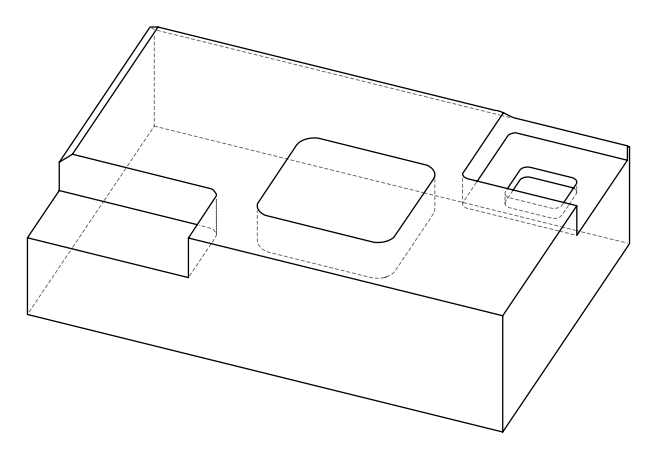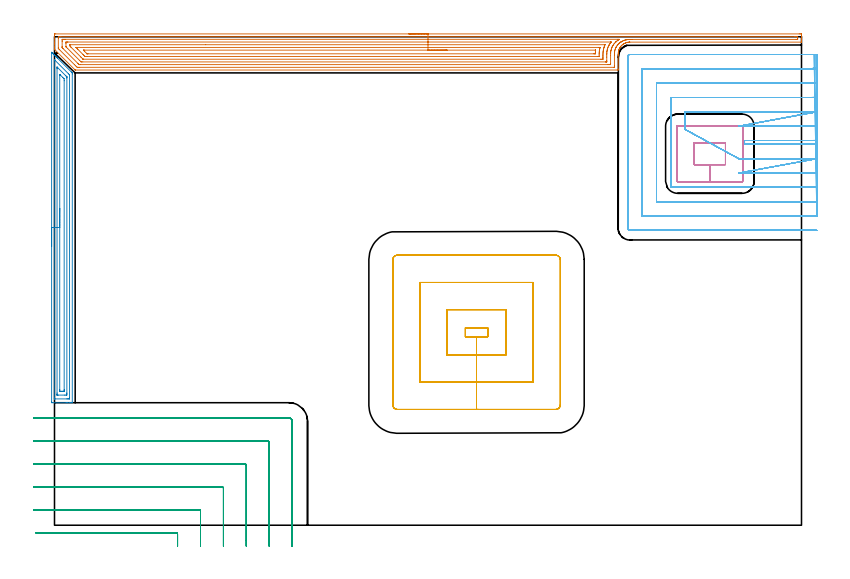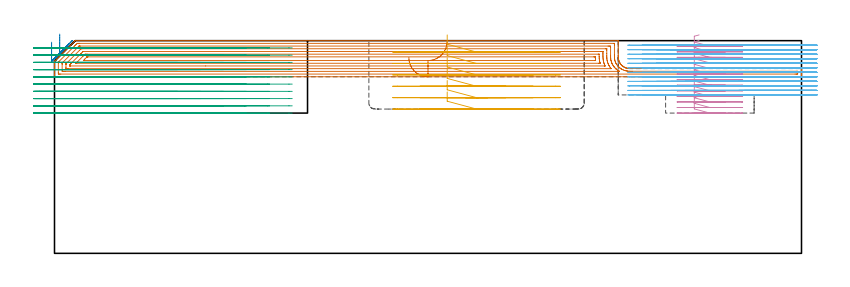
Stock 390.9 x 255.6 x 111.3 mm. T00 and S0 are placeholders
(PLAN: 6 operations, 4 tool changes, 105.8 min)
(1 AREA_MILL | FG_CHAMFER_SURFACE | UGT0205_001 | 18.22 min | 68146 mm3)
(2 AREA_MILL_1 | FG_CHAMFER_SURFACE_1 | UGT0205_001 | 5.96 min | 10632 mm3)
(3 MILL_CORNER_NOTCH_RECTANGULAR | CORNER_NOTCH_RECTANGULAR | NXT0201_012 | Follow Part, ap 4, ae 75% | 18.79 min | 320553 mm3)
(4 MILL_RECTANGULAR_POCKET | POCKET_RECTANGULAR_STRAIGHT | NXT0201_011 | Follow Part, ap 3, ae 75% | 6.22 min | 71398 mm3)
(5 MILL_RECTANGULAR_POCKET_1 | POCKET_RECTANGULAR_STRAIGHT_1 | NXT0201_007 | Follow Part, ap 6.25, ae 75% | 9.92 min | 418654 mm3)
(6 MILL_SLOT | SLOT_PARTIAL_RECTANGULAR | NXT0201_013 | Follow Part, ap 2.5, ae 75% | 46.63 min | 215460 mm3)
(TOOL UGT0205_001 | Chamfer Mill 20 x 3 x 45 deg. | D20 FL50 Z2)
(TOOL NXT0201_012 | ENDMILL 16mm [2P460-1600-NA 1630] | D16 FL38 Z6)
(TOOL NXT0201_011 | ENDMILL 12mm [2P460-1200-NA 1630] | D12 FL38 Z6)
(TOOL NXT0201_007 | ENDMILL 25mm [R216.25-25050GCK54P 1620] | D25 R3 FL54 Z5)
(TOOL NXT0201_013 | ENDMILL 10mm | D10 FL30 Z4)
(OP 1 AREA_MILL)
G17 G21 G94 G90
T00 M6
G54
G17 G0 G90 X185.45 Y257.1 S1061 M3
G43 Z121.3 H0
Z102.4
G94 G1 X185.488 Z101.528 F250.
X185.602 Z100.663
X185.791 Z99.812
X186.053 Z98.98
X186.387 Z98.174
X186.79 Z97.4
X187.258 Z96.664
X187.79 Z95.972
X188.379 Z95.329
X189.022 Z94.739
X189.714 Z94.208
X190.45 Z93.74
X191.224 Z93.337
X192.03 Z93.003
X192.862 Z92.741
X193.714 Z92.552
X194.578 Z92.438
X195.45 Z92.4
X389.716
X390.277 Y257.098 Z92.402
X390.832 Y257.093 Z92.403
X390.892 Y257.091 Z92.405
X390.9 Y256.541 Z92.954
Y256.272 Z93.223
Y255.652 Z93.842
Y255.113 Z94.383
Y254.763 Z94.733
Y254.224 Z95.272
Y253.874 Z95.621
X390.899 Y252.945 Z96.554
X390.896 Y252.871 Z96.621
X390.89 Y252.803 Z96.688
X390.724 Y252.8 Z96.7
X301.079 Y252.798
X300.94 Y252.794 Z96.701
X300.907 Y252.793 Z96.702
X300.887 Z96.704
X300.856 Y252.792
X300.795 Y252.787 Z96.707
X300.746 Y252.783 Z96.711
X300.7 Y252.781 Z96.716
X300.639 Y252.777 Z96.722
X300.409 Y252.761 Z96.737
X300.013 Y252.705 Z96.79
X299.963 Y252.7 Z96.798
X299.514 Y252.602 Z96.897
X299.119 Y252.484 Z97.008
X299.069 Y252.471 Z97.024
X298.761 Y252.362 Z97.138
X298.714 Y252.345 Z97.155
X298.176 Y252.082 Z97.417
X297.779 Y251.845 Z97.653
X297.722 Y251.811 Z97.687
X297.638 Y251.752 Z97.746
X297.283 Y251.507 Z97.992
X297.224 Y251.459 Z98.04
X296.885 Y251.147 Z98.351
X296.792 Y251.062 Z98.437
X296.39 Y250.635 Z98.864
X296.34 Y250.574 Z98.925
X296.157 Y250.317 Z99.181
X296.03 Y250.139 Z99.36
X295.991 Y250.077 Z99.422
X295.866 Y249.873 Z99.623
X295.752 Y249.689 Z99.808
X295.496 Y249.181 Z100.316
X295.35 Y248.79 Z100.707
X295.304 Y248.641 Z100.853
X295.218 Y248.363 Z101.133
X295.116 Y247.92 Z101.58
X295.048 Y247.478 Z102.021
X295.016 Y247.033 Z102.463
X295.012 Y246.761 Z102.733
X295.002 Y246.149 Z103.349
Y246.063 Z103.437
X294.999 Y238.636 Z110.863
X294.99 Y238.206 Z111.292
X294.651 Y238.2 Z111.3
X10.9
X10.805 Y238.204 Z111.289
X10.769 Y238.234 Z111.262
X10.454 Y238.546 Z110.954
X0.176 Y248.824 Z100.675
X0.022 Y248.984 Z100.515
X0.01 Y248.999 Z100.5
X0. Y249.334 Z100.165
Y249.617 Z99.883
Y250.317 Z99.177
Y251.557 Z97.94
Y252.096 Z97.399
Y252.715 Z96.78
Y256.272 Z93.225
X0.002 Y256.541 Z92.956
X0.008 Y257.092 Z92.406
X0.068 Y257.094 Z92.404
X0.623 Y257.1 Z92.4
X195.45
Y255.686 Z93.814
X387.562
X388.457 Y255.684 Z93.816
X388.49 Y255.683 Z93.817
X388.89 Y255.652 Z93.848
X388.897 Y255.247 Z94.253
X388.898 Y254.763 Z94.737
X388.896 Y254.359 Z95.141
X388.89 Y254.225 Z95.275
X388.765 Y254.221 Z95.279
X388.49 Y254.217 Z95.283
X388.147 Y254.215 Z95.285
X302.353 Y254.213 Z95.287
X301.801 Y254.212 Z95.288
X301.462 Y254.21 Z95.29
X300.907 Y254.203 Z95.297
X300.59 Y254.19 Z95.31
X300.013 Y254.141 Z95.359
X299.777 Y254.109 Z95.391
X299.47 Y254.064 Z95.436
X299.119 Y253.993 Z95.507
X299.022 Y253.971 Z95.529
X298.634 Y253.874 Z95.626
X298.317 Y253.783 Z95.717
X298.278 Y253.77 Z95.73
X298.226 Y253.752 Z95.748
X297.666 Y253.541 Z95.959
X297.332 Y253.381 Z96.119
X297.065 Y253.25 Z96.25
X296.59 Y252.985 Z96.515
X296.494 Y252.929 Z96.571
X296.473 Y252.916 Z96.584
X296.438 Y252.894 Z96.606
X295.966 Y252.565 Z96.935
X295.815 Y252.457 Z97.043
X295.545 Y252.232 Z97.268
X295.473 Y252.167 Z97.333
X295.398 Y252.096 Z97.404
X295.024 Y251.724 Z97.776
X294.651 Y251.329 Z98.171
X294.596 Y251.261 Z98.239
X294.555 Y251.207 Z98.293
X294.228 Y250.738 Z98.762
X293.966 Y250.317 Z99.183
X293.889 Y250.187 Z99.313
X293.757 Y249.942 Z99.558
X293.592 Y249.592 Z99.908
X293.529 Y249.428 Z100.072
X293.357 Y248.937 Z100.563
X293.242 Y248.539 Z100.961
X293.171 Y248.233 Z101.267
X293.073 Y247.65 Z101.85
X293.053 Y247.461 Z102.039
X293.017 Y246.761 Z102.739
X293.011 Y246.614 Z102.886
X293.003 Y245.872 Z103.628
X293.002 Y245.734 Z103.766
X293. Y240.401 Z109.099
X292.991 Y239.648 Z109.852
X292.989 Y239.621 Z109.879
X292.931 Y239.617 Z109.883
X292.897 Y239.615 Z109.885
X13.169 Y239.614 Z109.886
X12.273 Y239.616 Z109.884
X12.241 Y239.617 Z109.883
X11.814 Y239.648 Z109.852
X11.347 Y240.105 Z109.395
X10.913 Y240.537 Z108.963
X10.454 Y240.996 Z108.504
X2.41 Y249.041 Z100.459
X2.033 Y249.428 Z100.072
X2.01 Y249.456 Z100.044
X2.006 Y249.48 Z100.02
X2.002 Y249.53 Z99.97
X2.001 Y249.632 Z99.868
X2. Y249.837 Z99.663
X2.001 Y254.763 Z94.737
X2.002 Y255.169 Z94.331
X2.01 Y255.652 Z93.848
X2.38 Y255.683 Z93.817
X2.41 Y255.684 Z93.816
X3.27 Y255.686 Z93.814
X195.45
Y254.272 Z95.228
X294.651 Y254.271 Z95.229
X295.146
X295.287 Y254.269 Z95.231
X295.545 Y254.265 Z95.235
X295.606 Y254.251 Z95.249
X295.574 Y254.229 Z95.271
X295.545 Y254.209 Z95.291
X295.336 Y254.081 Z95.419
X295.002 Y253.874 Z95.626
X294.791 Y253.734 Z95.766
X294.651 Y253.637 Z95.863
X294.274 Y253.36 Z96.14
X293.84 Y252.985 Z96.515
X293.796 Y252.946 Z96.554
X293.757 Y252.909 Z96.591
X293.351 Y252.499 Z97.001
X292.971 Y252.096 Z97.404
X292.92 Y252.039 Z97.461
X292.864 Y251.969 Z97.531
X292.547 Y251.521 Z97.979
X292.336 Y251.207 Z98.293
X292.195 Y250.982 Z98.518
X291.97 Y250.604 Z98.896
X291.872 Y250.414 Z99.086
X291.826 Y250.317 Z99.183
X291.685 Y250.017 Z99.483
X291.599 Y249.797 Z99.703
X291.469 Y249.428 Z100.072
X291.373 Y249.133 Z100.367
X291.213 Y248.539 Z100.961
X291.187 Y248.429 Z101.071
X291.076 Y247.814 Z101.686
X291.06 Y247.666 Z101.834
X291.059 Y247.65 Z101.85
X291.015 Y246.822 Z102.678
X291.002 Y245.872 Z103.628
X290.999 Y241.503 Z107.997
X290.996 Y241.426 Z108.074
X290.972 Y241.035 Z108.465
X290.579 Y241.031 Z108.469
X290.182 Y241.029 Z108.471
X289.688
X13.534
X13.135 Y241.03 Z108.47
X13.002 Y241.032 Z108.468
X12.897 Y241.035 Z108.465
X12.871 Y241.04 Z108.46
X12.849 Y241.058 Z108.442
X12.806 Y241.097 Z108.403
X12.473 Y241.426 Z108.074
X12.241 Y241.658 Z107.842
X4.471 Y249.428 Z100.072
X4.198 Y249.703 Z99.797
X4.049 Y249.859 Z99.641
X4.014 Y249.897 Z99.603
X4.009 Y249.99 Z99.51
X4.004 Y250.121 Z99.379
X4.001 Y250.317 Z99.183
X4. Y250.514 Z98.986
Y253.181 Z96.319
X4.001 Y253.874 Z95.626
X4.003 Y254.068 Z95.432
X4.01 Y254.261 Z95.239
X4.198 Y254.265 Z95.235
X4.694 Y254.27 Z95.23
X5.091 Y254.271 Z95.229
X5.585 Y254.272 Z95.228
X195.45
Y252.857 Z96.643
X290.92
X291.076 Y252.856 Z96.644
X291.208 Y252.854 Z96.646
X291.258 Y252.85 Z96.65
X291.259 Y252.847 Z96.653
X291.242 Y252.82 Z96.68
X291.14 Y252.688 Z96.812
X291.076 Y252.606 Z96.894
X290.863 Y252.307 Z97.193
X290.717 Y252.096 Z97.404
X290.504 Y251.775 Z97.725
X290.182 Y251.255 Z98.245
X290.165 Y251.224 Z98.276
X290.156 Y251.207 Z98.293
X289.869 Y250.63 Z98.87
X289.727 Y250.317 Z99.183
X289.609 Y249.999 Z99.501
X289.414 Y249.428 Z100.072
X289.384 Y249.333 Z100.167
X289.289 Y248.983 Z100.517
X289.205 Y248.623 Z100.877
X289.189 Y248.539 Z100.961
X289.084 Y247.854 Z101.646
X289.066 Y247.65 Z101.85
X289.027 Y247.022 Z102.478
X289.019 Y246.761 Z102.739
X289.006 Y246.153 Z103.347
X289.002 Y244.983 Z104.517
X289.001 Y243.204 Z106.296
X289. Y242.603 Z106.897
X288.996 Y242.516 Z106.984
X288.991 Y242.464 Z107.036
X288.985 Y242.449 Z107.051
X288.968 Y242.448 Z107.052
X288.778 Y242.445 Z107.055
X288.395 Y242.443 Z107.057
X288.267
X14.794
X14.028 Y242.448 Z107.052
X13.924 Y242.45 Z107.05
X13.814 Y242.546 Z106.954
X13.59 Y242.766 Z106.734
X13.144 Y243.204 Z106.296
X6.879 Y249.47 Z100.03
X6.04 Y250.317 Z99.183
X6.014 Y250.347 Z99.153
X6.009 Y250.373 Z99.127
X6.004 Y250.427 Z99.073
X6.001 Y250.536 Z98.964
X6. Y252.081 Z97.419
X6.004 Y252.533 Z96.967
X6.009 Y252.751 Z96.749
X6.014 Y252.85 Z96.65
X6.118 Y252.853 Z96.647
X6.879 Y252.857 Z96.643
X7.007
X195.45
Y251.443 Z98.057
X287.739
X287.898 Y251.442 Z98.058
X288.025 Y251.44 Z98.06
X288.108 Y251.436 Z98.064
X288.133 Y251.433 Z98.067
X287.866 Y250.844 Z98.656
X287.657 Y250.317 Z99.183
X287.615 Y250.204 Z99.296
X287.501 Y249.873 Z99.627
X287.401 Y249.528 Z99.972
X287.376 Y249.428 Z100.072
X287.227 Y248.812 Z100.688
X287.181 Y248.539 Z100.961
X287.102 Y248.047 Z101.453
X287.065 Y247.65 Z101.85
X287.037 Y247.223 Z102.277
X287.02 Y246.761 Z102.739
X287.009 Y246.361 Z103.139
X287.004 Y245.872 Z103.628
X287.002 Y245.479 Z104.021
X287.001 Y244.983 Z104.517
Y244.592 Z104.908
X286.995 Y244.094 Z105.406
X286.991 Y243.899 Z105.601
X286.98 Y243.863 Z105.637
X286.924 Y243.861 Z105.639
X286.844 Y243.858 Z105.642
X286.608 Y243.857 Z105.643
X285.952
X15.16
X15.041 Y243.859 Z105.641
X14.982 Y243.861 Z105.639
X14.956 Y243.864 Z105.636
X14.922 Y243.885 Z105.615
X14.709 Y244.094 Z105.406
X14.028 Y244.77 Z104.73
X13.815 Y244.983 Z104.517
X8.666 Y250.132 Z99.368
X8.484 Y250.317 Z99.183
X8.304 Y250.505 Z98.995
X8.01 Y250.817 Z98.683
X8.003 Y250.977 Z98.523
X8.002 Y251.207 Z98.293
X8.003 Y251.372 Z98.128
X8.006 Y251.413 Z98.087
X8.009 Y251.429 Z98.071
X8.034 Y251.436 Z98.064
X8.191 Y251.439 Z98.061
X8.429 Y251.442 Z98.058
X79.12 Y251.443 Z98.057
X195.45
Y250.029 Z99.471
X284.82
X285.111 Y250.028 Z99.472
X285.418 Y250.024 Z99.476
X285.469 Y250.022 Z99.478
X285.49 Y250.017 Z99.483
X285.484 Y249.988 Z99.512
X285.457 Y249.875 Z99.625
X285.418 Y249.723 Z99.777
X285.346 Y249.428 Z100.072
X285.246 Y249.005 Z100.495
X285.167 Y248.539 Z100.961
X285.12 Y248.241 Z101.259
X285.063 Y247.65 Z101.85
X285.046 Y247.426 Z102.074
X285.017 Y246.761 Z102.739
X285.011 Y246.571 Z102.929
X285. Y245.511 Z103.989
X284.996 Y245.391 Z104.109
X284.992 Y245.296 Z104.204
X284.982 Y245.277 Z104.223
X284.97 Y245.276 Z104.224
X284.82 Y245.273 Z104.227
X284.53 Y245.271 Z104.229
X17.313
X16.71 Y245.272 Z104.228
X16.417 Y245.274 Z104.226
X16.119 Y245.278 Z104.222
X15.969 Y245.291 Z104.209
X15.816 Y245.436 Z104.064
X15.377 Y245.872 Z103.628
X14.922 Y246.325 Z103.175
X12.241 Y249.006 Z100.494
X11.82 Y249.428 Z100.072
X11.347 Y249.904 Z99.596
X11.25 Y250.01 Z99.49
X11.241 Y250.023 Z99.477
X11.267 Y250.024 Z99.476
X11.347 Y250.026 Z99.474
X11.638 Y250.028 Z99.472
X195.45 Y250.029 Z99.471
Y248.615 Z100.885
X282.957 Y248.614 Z100.886
X283.033 Y248.613 Z100.887
X283.108 Y248.61 Z100.89
X283.147 Y248.607 Z100.893
Y248.579 Z100.921
X283.144 Y248.539 Z100.961
X283.051 Y247.632 Z101.868
X283.01 Y246.761 Z102.739
X283.005 Y246.708 Z102.792
X283.002 Y246.699 Z102.801
X282.949 Y246.692 Z102.808
X282.747 Y246.689 Z102.811
X282.443 Y246.686 Z102.814
X282.291 Y246.685 Z102.815
X17.527
X17.375 Y246.687 Z102.813
X17.072 Y246.692 Z102.808
X17.013 Y246.695 Z102.805
X17.002 Y246.701 Z102.799
X16.979 Y246.72 Z102.78
X16.936 Y246.761 Z102.739
X16.71 Y246.987 Z102.513
X15.816 Y247.881 Z101.619
X15.161 Y248.539 Z100.961
X15.119 Y248.585 Z100.915
X15.106 Y248.601 Z100.899
X15.209 Y248.608 Z100.892
X15.512 Y248.613 Z100.887
X15.664 Y248.614 Z100.886
X195.45 Y248.615 Z100.885
X196.322 Z100.923
X197.186 Z101.037
X198.038 Z101.226
X198.87 Z101.488
X199.676 Z101.822
X200.45 Z102.225
X201.186 Z102.694
X201.878 Z103.225
X202.521 Z103.814
X203.11 Z104.457
X203.642 Z105.149
X204.11 Z105.885
X204.513 Z106.659
X204.847 Z107.465
X205.109 Z108.297
X205.298 Z109.149
X205.412 Z110.014
X205.45 Z110.885
G0 Z121.3
M5
M2
(OP 2 AREA_MILL_1)
G17 G21 G94 G90
T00 M6
G54
G17 G0 G90 X-1.5 Y145.8 S1061 M3
G43 Z121.3 H0
Z110.5
G94 G1 Y145.838 Z109.628 F250.
Y145.952 Z108.764
Y146.141 Z107.912
Y146.403 Z107.08
Y146.737 Z106.274
Y147.14 Z105.5
Y147.608 Z104.764
Y148.14 Z104.072
Y148.729 Z103.429
Y149.372 Z102.84
Y150.064 Z102.308
Y150.8 Z101.84
Y151.574 Z101.437
Y152.38 Z101.103
Y153.212 Z100.841
Y154.063 Z100.652
Y154.928 Z100.538
Y155.8 Z100.5
Y247.238
X-1.496 Y247.482 Z100.503
X-1.494 Y247.483 Z100.505
X-1.482 Y247.482 Z100.517
X-1.238 Y247.238 Z100.762
X-1.184 Y247.184 Z100.815
X-0.976 Y246.978 Z101.02
X-0.886 Y246.887 Z101.113
X-0.772 Y246.772 Z101.228
X-0.681 Y246.683 Z101.315
X-0.589 Y246.589 Z101.411
X-0.478 Y246.478 Z101.521
X-0.385 Y246.387 Z101.611
X-0.291 Y246.291 Z101.708
X-0.185 Y246.185 Z101.815
X-0.09 Y246.092 Z101.906
X0.007 Y245.994 Z102.006
X0.109 Y245.891 Z102.108
X0.206 Y245.796 Z102.202
X0.304 Y245.696 Z102.304
X0.402 Y245.598 Z102.402
X0.501 Y245.501 Z102.497
X0.602 Y245.398 Z102.601
X0.696 Y245.305 Z102.695
X0.797 Y245.205 Z102.793
X0.9 Y245.101 Z102.899
X0.989 Y245.011 Z102.989
X1.092 Y244.909 Z103.088
X1.197 Y244.803 Z103.197
X1.283 Y244.718 Z103.282
X1.388 Y244.614 Z103.384
X1.495 Y244.505 Z103.494
X1.576 Y244.424 Z103.576
X1.683 Y244.318 Z103.68
X8.776 Y237.225 Z110.773
X9.228 Y236.772 Z111.227
X9.301 Y236.695 Z111.282
X9.3 Y236.17 Z111.3
Y64.267
X9.297 Y64.11 Z111.288
X9.271 Y64.108 Z111.263
X8.909 Y64.1 Z110.908
X8.552 Z110.551
X7.89 Z109.885
X6.672 Z108.669
X6.117 Z108.111
X-1.255 Y64.101 Z100.742
X-1.492 Y64.11 Z100.506
X-1.499 Y64.347 Z100.499
Y64.372
X-1.5 Y155.8 Z100.5
X-0.086 Z101.914
Y243.311
X-0.079 Y243.532 Z101.921
X-0.074 Y243.614 Z101.926
X-0.021 Y243.565 Z101.979
X0.038 Y243.51 Z102.038
X0.235 Y243.315 Z102.235
X7.379 Y236.171 Z109.379
X7.759 Y235.783 Z109.759
X7.866 Y235.672 Z109.866
X7.879 Y235.613 Z109.879
X7.882 Y235.504 Z109.882
X7.886 Y235.282 Z109.886
Y66.503
X7.884 Y66.277 Z109.884
X7.882 Y66.166 Z109.882
X7.879 Y66.12 Z109.879
X7.795 Y66.11 Z109.795
X7.398 Y66.102 Z109.398
X7.003 Y66.1 Z109.003
X6.513 Z108.513
X0.306 Y66.101 Z102.306
X0.053 Y66.106 Z102.053
X-0.05 Y66.11 Z101.95
X-0.079 Y66.12 Z101.921
X-0.082 Y66.168 Z101.918
X-0.084 Y66.276 Z101.916
X-0.086 Y66.495 Z101.914
Y155.8
X1.328 Z103.328
X1.329 Y238.85 Z103.329
X1.33 Y239.206 Z103.33
X1.334 Y239.743 Z103.334
X1.335 Y239.751 Z103.335
X1.352 Y239.743 Z103.352
X1.683 Y239.416 Z103.683
X5.823 Y235.278 Z107.823
X6.117 Y234.984 Z108.117
X6.414 Y234.683 Z108.414
X6.45 Y234.643 Z108.45
X6.465 Y234.624 Z108.465
X6.467 Y234.598 Z108.467
X6.47 Y234.504 Z108.47
X6.471 Y234.385 Z108.471
X6.472 Y234.027 Z108.472
X6.471 Y69.178 Z108.471
X6.47 Y68.822 Z108.47
X6.466 Y68.285 Z108.466
X6.464 Y68.116 Z108.464
X6.296 Y68.105 Z108.296
X6.117 Y68.102 Z108.117
X5.414 Y68.1 Z107.414
X1.867 Z103.867
X1.683 Y68.101 Z103.683
X1.5 Y68.103 Z103.5
X1.377 Y68.107 Z103.377
X1.338 Y68.11 Z103.338
X1.335 Y68.125 Z103.335
X1.332 Y68.166 Z103.332
X1.33 Y68.285 Z103.33
X1.329 Y68.643 Z103.329
X1.328 Y69.178 Z103.328
Y155.8
X2.743 Z104.743
Y235.278
X2.745 Y235.855 Z104.745
X2.747 Y235.886 Z104.747
Y235.891
X2.761 Y235.881 Z104.761
X2.848 Y235.799 Z104.848
X3.023 Y235.628 Z105.023
X4.343 Y234.308 Z106.343
X4.749 Y233.899 Z106.749
X4.952 Y233.691 Z106.952
X5.05 Y233.589 Z107.05
X5.057 Y232.599 Z107.057
Y70.964
X5.055 Y70.247 Z107.055
X5.052 Y70.143 Z107.052
X5.051 Y70.118 Z107.051
X5.039 Y70.11 Z107.039
X4.987 Y70.107 Z106.987
X4.772 Y70.103 Z106.772
X4.343 Y70.1 Z106.343
X3.428 Z105.428
X3.019 Y70.102 Z105.019
X2.814 Y70.106 Z104.814
X2.764 Y70.11 Z104.764
X2.749 Y70.114 Z104.749
X2.747 Y70.13 Z104.747
X2.745 Y70.197 Z104.745
X2.743 Y70.79 Z104.743
Y70.964
Y155.8
Y156.672 Z104.781
Y157.536 Z104.895
Y158.388 Z105.083
Y159.22 Z105.346
Y160.026 Z105.68
Y160.8 Z106.082
Y161.536 Z106.551
Y162.228 Z107.082
Y162.871 Z107.672
Y163.46 Z108.315
Y163.991 Z109.007
Y164.46 Z109.743
Y164.863 Z110.516
Y165.197 Z111.322
Y165.459 Z112.154
Y165.648 Z113.006
Y165.762 Z113.871
Y165.8 Z114.743
G0 Z121.3
M5
M2
(OP 3 MILL_CORNER_NOTCH_RECTANGULAR)
G17 G21 G94 G90
T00 M6
G54
G17 G0 G90 X64.4 Y-11. S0 M3
G43 Z121.3 H1
Z107.51
G94 G1 Y-8. F250.
Y-4.694 F500.
G3 X63.606 Y-3.9 R0.8
G1 X-6.985
X-9.985 F250.
G0 Z121.3
X76.4 Y-11.
Z107.51
G1 Y-8.
Y7.305 F500.
G3 X75.605 Y8.1 R0.8
G1 X63.606
X-8.
X-11. Y8.101 F250.
G0 Z121.3
X88.4 Y-11.
Z107.51
G1 Y-8.
Y19.305 F500.
G3 X87.605 Y20.1 R0.8
G1 X75.605
X-8.
X-11. Y20.101 F250.
G0 Z121.3
X100.4 Y-11.
Z107.51
G1 Y-8.
Y31.305 F500.
G3 X99.605 Y32.1 R0.8
G1 X87.605
X-8.
X-11. Y32.101 F250.
G0 Z121.3
X112.4 Y-11.
Z107.51
G1 Y-8.
Y43.304 F500.
G3 X111.604 Y44.1 R0.8
G1 X99.605
X-8.
X-11. Y44.102 F250.
G0 Z121.3
X124.4 Y-11.
Z107.51
G1 Y-8.
Y54.4 F500.
G3 X122.7 Y56.1 R1.7
G1 X-7.99
X-10.99 F250.
G0 Z121.3
X64.4 Y-11.
Z103.72
G1 Y-8.
Y-4.694 F500.
G3 X63.606 Y-3.9 R0.8
G1 X-6.985
X-9.985 F250.
G0 Z121.3
X76.4 Y-11.
Z103.72
G1 Y-8.
Y7.305 F500.
G3 X75.605 Y8.1 R0.8
G1 X-8.
X-11. F250.
G0 Z121.3
X88.4 Y-11.
Z103.72
G1 Y-8.
Y19.305 F500.
G3 X87.605 Y20.1 R0.8
G1 X-8.
X-11. F250.
G0 Z121.3
X100.4 Y-11.
Z103.72
G1 Y-8.
Y31.305 F500.
G3 X99.605 Y32.1 R0.8
G1 X-8.
X-11. F250.
G0 Z121.3
X112.4 Y-11.
Z103.72
G1 Y-8.
Y43.304 F500.
G3 X111.604 Y44.1 R0.8
G1 X-8.
X-11. F250.
G0 Z121.3
X124.4 Y-11.
Z103.72
G1 Y-8.
Y54.4 F500.
G3 X122.7 Y56.1 R1.7
G1 X-8.
X-11. F250.
G0 Z121.3
X64.4 Y-11.
Z99.93
G1 Y-8.
Y-4.694 F500.
G3 X63.606 Y-3.9 R0.8
G1 X-6.985
X-9.985 F250.
G0 Z121.3
X76.4 Y-11.
Z99.93
G1 Y-8.
Y7.305 F500.
G3 X75.605 Y8.1 R0.8
G1 X-8.
X-11. F250.
G0 Z121.3
X88.4 Y-11.
Z99.93
G1 Y-8.
Y19.305 F500.
G3 X87.605 Y20.1 R0.8
G1 X-8.
X-11. F250.
G0 Z121.3
X100.4 Y-11.
Z99.93
G1 Y-8.
Y31.304 F500.
G3 X99.604 Y32.1 R0.8
G1 X-8.
X-11. F250.
G0 Z121.3
X112.4 Y-11.
Z99.93
G1 Y-8.
Y43.304 F500.
G3 X111.604 Y44.1 R0.8
G1 X-8.
X-11. F250.
G0 Z121.3
X124.4 Y-11.
Z99.93
G1 Y-8.
Y54.4 F500.
G3 X122.7 Y56.1 R1.7
G1 X-8.
X-11. F250.
G0 Z121.3
X64.4 Y-11.
Z96.14
G1 Y-8.
Y-4.694 F500.
G3 X63.606 Y-3.9 R0.8
G1 X-6.985
X-9.985 F250.
G0 Z121.3
X76.4 Y-11.
Z96.14
G1 Y-8.
Y7.305 F500.
G3 X75.605 Y8.1 R0.8
G1 X-8.
X-11. F250.
G0 Z121.3
X88.4 Y-11.
Z96.14
G1 Y-8.
Y19.305 F500.
G3 X87.605 Y20.1 R0.8
G1 X-8.
X-11. F250.
G0 Z121.3
X100.4 Y-11.
Z96.14
G1 Y-8.
Y31.304 F500.
G3 X99.604 Y32.1 R0.8
G1 X-8.
X-11. F250.
G0 Z121.3
X112.4 Y-11.
Z96.14
G1 Y-8.
Y43.304 F500.
G3 X111.604 Y44.1 R0.8
G1 X-8.
X-11. F250.
G0 Z121.3
X124.4 Y-11.
Z96.14
G1 Y-8.
Y54.4 F500.
G3 X122.7 Y56.1 R1.7
G1 X-8.
X-11. F250.
G0 Z121.3
X64.4 Y-11.
Z92.35
G1 Y-8.
Y-4.694 F500.
G3 X63.606 Y-3.9 R0.8
G1 X-6.985
X-9.985 F250.
G0 Z121.3
X76.4 Y-11.
Z92.35
G1 Y-8.
Y7.305 F500.
G3 X75.605 Y8.1 R0.8
G1 X-8.
X-11. F250.
G0 Z121.3
X88.4 Y-11.
Z92.35
G1 Y-8.
Y19.305 F500.
G3 X87.605 Y20.1 R0.8
G1 X-8.
X-11. F250.
G0 Z121.3
X100.4 Y-11.
Z92.35
G1 Y-8.
Y31.305 F500.
G3 X99.605 Y32.1 R0.8
G1 X-8.
X-11. F250.
G0 Z121.3
X112.4 Y-11.
Z92.35
G1 Y-8.
Y43.304 F500.
G3 X111.604 Y44.1 R0.8
G1 X-8.
X-11. F250.
G0 Z121.3
X124.4 Y-11.
Z92.35
G1 Y-8.
Y54.4 F500.
G3 X122.7 Y56.1 R1.7
G1 X-8.
X-11. F250.
G0 Z121.3
X64.4 Y-11.
Z88.56
G1 Y-8.
Y-4.694 F500.
G3 X63.606 Y-3.9 R0.8
G1 X-6.985
X-9.985 F250.
G0 Z121.3
X76.4 Y-11.
Z88.56
G1 Y-8.
Y7.305 F500.
G3 X75.605 Y8.1 R0.8
G1 X-8.
X-11. F250.
G0 Z121.3
X88.4 Y-11.
Z88.56
G1 Y-8.
Y19.305 F500.
G3 X87.605 Y20.1 R0.8
G1 X-8.
X-11. F250.
G0 Z121.3
X100.4 Y-11.
Z88.56
G1 Y-8.
Y31.305 F500.
G3 X99.605 Y32.1 R0.8
G1 X-8.
X-11. F250.
G0 Z121.3
X112.4 Y-11.
Z88.56
G1 Y-8.
Y43.304 F500.
G3 X111.604 Y44.1 R0.8
G1 X-8.
X-11. F250.
G0 Z121.3
X124.4 Y-11.
Z88.56
G1 Y-8.
Y54.4 F500.
G3 X122.7 Y56.1 R1.7
G1 X-8.
X-11. F250.
G0 Z121.3
X64.4 Y-11.
Z84.77
G1 Y-8.
Y-4.694 F500.
G3 X63.606 Y-3.9 R0.8
G1 X-6.985
X-9.985 F250.
G0 Z121.3
X76.4 Y-11.
Z84.77
G1 Y-8.
Y7.305 F500.
G3 X75.605 Y8.1 R0.8
G1 X-8.
X-11. F250.
G0 Z121.3
X88.4 Y-11.
Z84.77
G1 Y-8.
Y19.305 F500.
G3 X87.605 Y20.1 R0.8
G1 X-8.
X-11. F250.
G0 Z121.3
X100.4 Y-11.
Z84.77
G1 Y-8.
Y31.305 F500.
G3 X99.605 Y32.1 R0.8
G1 X-8.
X-11. F250.
G0 Z121.3
X112.4 Y-11.
Z84.77
G1 Y-8.
Y43.304 F500.
G3 X111.604 Y44.1 R0.8
G1 X-8.
X-11. F250.
G0 Z121.3
X124.4 Y-11.
Z84.77
G1 Y-8.
Y54.4 F500.
G3 X122.7 Y56.1 R1.7
G1 X-8.
X-11. F250.
G0 Z121.3
X64.4 Y-11.
Z80.98
G1 Y-8.
Y-4.694 F500.
G3 X63.606 Y-3.9 R0.8
G1 X-6.985
X-9.985 F250.
G0 Z121.3
X76.4 Y-11.
Z80.98
G1 Y-8.
Y7.305 F500.
G3 X75.605 Y8.1 R0.8
G1 X-8.
X-11. F250.
G0 Z121.3
X88.4 Y-11.
Z80.98
G1 Y-8.
Y19.305 F500.
G3 X87.605 Y20.1 R0.8
G1 X-8.
X-11. F250.
G0 Z121.3
X100.4 Y-11.
Z80.98
G1 Y-8.
Y31.305 F500.
G3 X99.605 Y32.1 R0.8
G1 X-8.
X-11. F250.
G0 Z121.3
X112.4 Y-11.
Z80.98
G1 Y-8.
Y43.304 F500.
G3 X111.604 Y44.1 R0.8
G1 X-8.
X-11. F250.
G0 Z121.3
X124.4 Y-11.
Z80.98
G1 Y-8.
Y54.4 F500.
G3 X122.7 Y56.1 R1.7
G1 X-8.
X-11. F250.
G0 Z121.3
X64.4 Y-11.
Z77.19
G1 Y-8.
Y-4.694 F500.
G3 X63.606 Y-3.9 R0.8
G1 X-6.985
X-9.985 F250.
G0 Z121.3
X76.4 Y-11.
Z77.19
G1 Y-8.
Y7.305 F500.
G3 X75.605 Y8.1 R0.8
G1 X-8.
X-11. F250.
G0 Z121.3
X88.4 Y-11.
Z77.19
G1 Y-8.
Y19.305 F500.
G3 X87.605 Y20.1 R0.8
G1 X-8.
X-11. F250.
G0 Z121.3
X100.4 Y-11.
Z77.19
G1 Y-8.
Y31.305 F500.
G3 X99.605 Y32.1 R0.8
G1 X-8.
X-11. F250.
G0 Z121.3
X112.4 Y-11.
Z77.19
G1 Y-8.
Y43.304 F500.
G3 X111.604 Y44.1 R0.8
G1 X-8.
X-11. F250.
G0 Z121.3
X124.4 Y-11.
Z77.19
G1 Y-8.
Y54.4 F500.
G3 X122.7 Y56.1 R1.7
G1 X-8.
X-11. F250.
G0 Z121.3
X64.4 Y-11.
Z73.4
G1 Y-8.
Y-4.694 F500.
G3 X63.606 Y-3.9 R0.8
G1 X-6.985
X-9.985 F250.
G0 Z121.3
X76.4 Y-11.
Z73.4
G1 Y-8.
Y7.305 F500.
G3 X75.605 Y8.1 R0.8
G1 X-8.
X-11. F250.
G0 Z121.3
X88.4 Y-11.
Z73.4
G1 Y-8.
Y19.305 F500.
G3 X87.605 Y20.1 R0.8
G1 X-8.
X-11. F250.
G0 Z121.3
X100.4 Y-11.
Z73.4
G1 Y-8.
Y31.305 F500.
G3 X99.605 Y32.1 R0.8
G1 X-8.
X-11. F250.
G0 Z121.3
X112.4 Y-11.
Z73.4
G1 Y-8.
Y43.304 F500.
G3 X111.604 Y44.1 R0.8
G1 X-8.
X-11. F250.
G0 Z121.3
X124.4 Y-11.
Z73.4
G1 Y-8.
Y54.4 F500.
G3 X122.7 Y56.1 R1.7
G1 X-8.
X-11. F250.
G0 Z121.3
M5
M2
(OP 4 MILL_RECTANGULAR_POCKET)
G17 G21 G94 G90
T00 M6
G54
G17 G0 G90 X337.326 Y200.1 S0 M3
G43 Z121.3 H1
Z114.3
G94 G1 X334.8 Z113.623 F250.
Y188.7 Z110.568
X342.95 Z108.385
X351.1 F500.
Y200.1
X334.8
Y188.7
X342.95
Y179.7
X359.8
G3 X360.1 Y180. R0.3
G1 Y208.8
G3 X359.8 Y209.1 R0.3
G1 X326.1
G3 X325.8 Y208.8 R0.3
G1 Y180.
G3 X326.1 Y179.7 R0.3
G1 X342.95
X343.95
G0 X337.326 Y200.1 Z111.385
G1 X334.8 Z110.708 F250.
Y188.7 Z107.653
X342.95 Z105.469
X351.1 F500.
Y200.1
X334.8
Y188.7
X342.95
Y179.7
X359.8
G3 X360.1 Y180. R0.3
G1 Y208.8
G3 X359.8 Y209.1 R0.3
G1 X326.1
G3 X325.8 Y208.8 R0.3
G1 Y180.
G3 X326.1 Y179.7 R0.3
G1 X342.95
X343.95
G0 X337.326 Y200.1 Z108.469
G1 X334.8 Z107.792 F250.
Y188.7 Z104.738
X342.95 Z102.554
X351.1 F500.
Y200.1
X334.8
Y188.7
X342.95
Y179.7
X359.8
G3 X360.1 Y180. R0.3
G1 Y208.8
G3 X359.8 Y209.1 R0.3
G1 X326.1
G3 X325.8 Y208.8 R0.3
G1 Y180.
G3 X326.1 Y179.7 R0.3
G1 X342.95
X343.95
G0 X337.326 Y200.1 Z105.554
G1 X334.8 Z104.877 F250.
Y188.7 Z101.822
X342.95 Z99.638
X351.1 F500.
Y200.1
X334.8
Y188.7
X342.95
Y179.7
X359.8
G3 X360.1 Y180. R0.3
G1 Y208.8
G3 X359.8 Y209.1 R0.3
G1 X326.1
G3 X325.8 Y208.8 R0.3
G1 Y180.
G3 X326.1 Y179.7 R0.3
G1 X342.95
X343.95
G0 X337.326 Y200.1 Z102.638
G1 X334.8 Z101.961 F250.
Y188.7 Z98.907
X342.95 Z96.723
X351.1 F500.
Y200.1
X334.8
Y188.7
X342.95
Y179.7
X359.8
G3 X360.1 Y180. R0.3
G1 Y208.8
G3 X359.8 Y209.1 R0.3
G1 X326.1
G3 X325.8 Y208.8 R0.3
G1 Y180.
G3 X326.1 Y179.7 R0.3
G1 X342.95
X343.95
G0 X337.326 Y200.1 Z99.723
G1 X334.8 Z99.046 F250.
Y188.7 Z95.991
X342.95 Z93.808
X351.1 F500.
Y200.1
X334.8
Y188.7
X342.95
Y179.7
X359.8
G3 X360.1 Y180. R0.3
G1 Y208.8
G3 X359.8 Y209.1 R0.3
G1 X326.1
G3 X325.8 Y208.8 R0.3
G1 Y180.
G3 X326.1 Y179.7 R0.3
G1 X342.95
X343.95
G0 X337.326 Y200.1 Z96.808
G1 X334.8 Z96.131 F250.
Y188.7 Z93.076
X342.95 Z90.892
X351.1 F500.
Y200.1
X334.8
Y188.7
X342.95
Y179.7
X359.8
G3 X360.1 Y180. R0.3
G1 Y208.8
G3 X359.8 Y209.1 R0.3
G1 X326.1
G3 X325.8 Y208.8 R0.3
G1 Y180.
G3 X326.1 Y179.7 R0.3
G1 X342.95
X343.95
G0 X337.326 Y200.1 Z93.892
G1 X334.8 Z93.215 F250.
Y188.7 Z90.161
X342.95 Z87.977
X351.1 F500.
Y200.1
X334.8
Y188.7
X342.95
Y179.7
X359.8
G3 X360.1 Y180. R0.3
G1 Y208.8
G3 X359.8 Y209.1 R0.3
G1 X326.1
G3 X325.8 Y208.8 R0.3
G1 Y180.
G3 X326.1 Y179.7 R0.3
G1 X342.95
X343.95
G0 X337.326 Y200.1 Z90.977
G1 X334.8 Z90.3 F250.
Y188.7 Z87.245
X342.95 Z85.062
X351.1 F500.
Y200.1
X334.8
Y188.7
X342.95
Y179.7
X359.8
G3 X360.1 Y180. R0.3
G1 Y208.8
G3 X359.8 Y209.1 R0.3
G1 X326.1
G3 X325.8 Y208.8 R0.3
G1 Y180.
G3 X326.1 Y179.7 R0.3
G1 X342.95
X343.95
G0 X337.326 Y200.1 Z88.062
G1 X334.8 Z87.385 F250.
Y188.7 Z84.33
X342.95 Z82.146
X351.1 F500.
Y200.1
X334.8
Y188.7
X342.95
Y179.7
X359.8
G3 X360.1 Y180. R0.3
G1 Y208.8
G3 X359.8 Y209.1 R0.3
G1 X326.1
G3 X325.8 Y208.8 R0.3
G1 Y180.
G3 X326.1 Y179.7 R0.3
G1 X342.95
X343.95
G0 X337.326 Y200.1 Z85.146
G1 X334.8 Z84.469 F250.
Y188.7 Z81.415
X342.95 Z79.231
X351.1 F500.
Y200.1
X334.8
Y188.7
X342.95
Y179.7
X359.8
G3 X360.1 Y180. R0.3
G1 Y208.8
G3 X359.8 Y209.1 R0.3
G1 X326.1
G3 X325.8 Y208.8 R0.3
G1 Y180.
G3 X326.1 Y179.7 R0.3
G1 X342.95
X343.95
G0 X337.326 Y200.1 Z82.231
G1 X334.8 Z81.554 F250.
Y188.7 Z78.499
X342.95 Z76.315
X351.1 F500.
Y200.1
X334.8
Y188.7
X342.95
Y179.7
X359.8
G3 X360.1 Y180. R0.3
G1 Y208.8
G3 X359.8 Y209.1 R0.3
G1 X326.1
G3 X325.8 Y208.8 R0.3
G1 Y180.
G3 X326.1 Y179.7 R0.3
G1 X342.95
X343.95
G0 X337.326 Y200.1 Z79.315
G1 X334.8 Z78.638 F250.
Y188.7 Z75.584
X342.95 Z73.4
X351.1 F500.
Y200.1
X334.8
Y188.7
X342.95
Y179.7
X359.8
G3 X360.1 Y180. R0.3
G1 Y208.8
G3 X359.8 Y209.1 R0.3
G1 X326.1
G3 X325.8 Y208.8 R0.3
G1 Y180.
G3 X326.1 Y179.7 R0.3
G1 X342.95
X343.95
G0 Z121.3
M5
M2
(OP 5 MILL_RECTANGULAR_POCKET_1)
G17 G21 G94 G90
T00 M6
G54
G17 G0 G90 X205.5 Y107.214 S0 M3
G43 Z121.3 H1
Z114.3
G94 G1 Y89.1 Z109.446 F250.
X220.85 Z105.333
Y98.6
X226.7 F500.
Y103.3
X215.
Y98.6
X220.85
Y89.1
X236.2
Y112.8
X205.5
Y89.1
X220.85
Y74.85
X250.45
Y127.05
X191.25
Y74.85
X220.85
Y60.6
X262.3
G3 X264.7 Y63. R2.4
G1 Y138.9
G3 X262.3 Y141.3 R2.4
G1 X179.4
G3 X177. Y138.9 R2.4
G1 Y63.
G3 X179.4 Y60.6 R2.4
G1 X220.85
X221.85
G0 X205.5 Y107.214 Z108.333
G1 Y89.1 Z103.48 F250.
X220.85 Z99.367
Y98.6
X226.7 F500.
Y103.3
X215.
Y98.6
X220.85
Y89.1
X236.2
Y112.8
X205.5
Y89.1
X220.85
Y74.85
X250.45
Y127.05
X191.25
Y74.85
X220.85
Y60.6
X262.3
G3 X264.7 Y63. R2.4
G1 Y138.9
G3 X262.3 Y141.3 R2.4
G1 X179.4
G3 X177. Y138.9 R2.4
G1 Y63.
G3 X179.4 Y60.6 R2.4
G1 X220.85
X221.85
G0 X205.5 Y107.214 Z102.367
G1 Y89.1 Z97.513 F250.
X220.85 Z93.4
Y98.6
X226.7 F500.
Y103.3
X215.
Y98.6
X220.85
Y89.1
X236.2
Y112.8
X205.5
Y89.1
X220.85
Y74.85
X250.45
Y127.05
X191.25
Y74.85
X220.85
Y60.6
X262.3
G3 X264.7 Y63. R2.4
G1 Y138.9
G3 X262.3 Y141.3 R2.4
G1 X179.4
G3 X177. Y138.9 R2.4
G1 Y63.
G3 X179.4 Y60.6 R2.4
G1 X220.85
X221.85
G0 X205.5 Y107.214 Z96.4
G1 Y89.1 Z91.546 F250.
X220.85 Z87.433
Y98.6
X226.7 F500.
Y103.3
X215.
Y98.6
X220.85
Y89.1
X236.2
Y112.8
X205.5
Y89.1
X220.85
Y74.85
X250.45
Y127.05
X191.25
Y74.85
X220.85
Y60.6
X262.3
G3 X264.7 Y63. R2.4
G1 Y138.9
G3 X262.3 Y141.3 R2.4
G1 X179.4
G3 X177. Y138.9 R2.4
G1 Y63.
G3 X179.4 Y60.6 R2.4
G1 X220.85
X221.85
G0 X205.5 Y107.214 Z90.433
G1 Y89.1 Z85.58 F250.
X220.85 Z81.467
Y98.6
X226.7 F500.
Y103.3
X215.
Y98.6
X220.85
Y89.1
X236.2
Y112.8
X205.5
Y89.1
X220.85
Y74.85
X250.45
Y127.05
X191.25
Y74.85
X220.85
Y60.6
X262.3
G3 X264.7 Y63. R2.4
G1 Y138.9
G3 X262.3 Y141.3 R2.4
G1 X179.4
G3 X177. Y138.9 R2.4
G1 Y63.
G3 X179.4 Y60.6 R2.4
G1 X220.85
X221.85
G0 X205.5 Y107.214 Z84.467
G1 Y89.1 Z79.613 F250.
X220.85 Z75.5
Y98.6
X226.7 F500.
Y103.3
X215.
Y98.6
X220.85
Y89.1
X236.2
Y112.8
X205.5
Y89.1
X220.85
Y74.85
X250.45
Y127.05
X191.25
Y74.85
X220.85
Y60.6
X262.3
G3 X264.7 Y63. R2.4
G1 Y138.9
G3 X262.3 Y141.3 R2.4
G1 X179.4
G3 X177. Y138.9 R2.4
G1 Y63.
G3 X179.4 Y60.6 R2.4
G1 X220.85
X221.85
G0 Z121.3
M5
M2
(OP 6 MILL_SLOT)
G17 G21 G94 G90
T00 M6
G54
G17 G0 G90 X398.898 Y201.418 S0 M3
G43 Z121.3 H0
Z108.933
G94 G1 X395.9 Y201.323 F250.
G2 X394.471 Y201.3 R45. F500.
G1 X361.1
Y199.3
X395.9
X398.9 F250.
X398.898 Y208.942
X395.9 Y208.827
G2 X394.471 Y208.8 R37.5 F500.
G1 X361.106
X358.106 F250.
X398.897 Y216.477 F500.
X395.9 Y216.334 F250.
G2 X394.471 Y216.3 R30. F500.
G1 X330.
Y210.1
Y207.1 F250.
X358.1 Y191.8 F500.
X361.1 F250.
X395.9 F500.
X398.9 F250.
X358.1 Y184.3 F500.
X361.1 F250.
X395.9 F500.
X398.9 F250.
X398.894 Y224.036
X395.9 Y223.845
G2 X394.471 Y223.8 R22.5 F500.
G1 X322.5
Y176.8
X395.9
X398.9 F250.
X398.886 Y231.654
X395.9 Y231.368
G2 X394.471 Y231.3 R15. F500.
G1 X315.
Y169.3
X395.9
X398.9 F250.
X398.845 Y239.509
X395.9 Y238.937
G2 X394.471 Y238.8 R7.5 F500.
G1 X307.5
Y161.8
X395.9
X398.9 F250.
X397.471 Y246.3
X394.471
X301. F500.
G3 X300. Y245.3 R1.
G1 Y155.3
G3 X301. Y154.3 R1.
G1 X395.9
X398.9 F250.
G0 X398.898 Y201.418 Z106.567
G1 X395.9 Y201.323
G2 X394.471 Y201.3 R45. F500.
G1 X361.1
Y199.3
X395.9
X398.9 F250.
X398.898 Y208.942
X395.9 Y208.827
G2 X394.471 Y208.8 R37.5 F500.
G1 X361.106
X358.106 F250.
X398.897 Y216.477 F500.
X395.9 Y216.334 F250.
G2 X394.471 Y216.3 R30. F500.
G1 X330.
Y210.1
Y207.1 F250.
X358.1 Y191.8 F500.
X361.1 F250.
X395.9 F500.
X398.9 F250.
X358.1 Y184.3 F500.
X361.1 F250.
X395.9 F500.
X398.9 F250.
X398.894 Y224.036
X395.9 Y223.845
G2 X394.471 Y223.8 R22.5 F500.
G1 X322.5
Y176.8
X395.9
X398.9 F250.
X398.886 Y231.654
X395.9 Y231.368
G2 X394.471 Y231.3 R15. F500.
G1 X315.
Y169.3
X395.9
X398.9 F250.
X398.845 Y239.509
X395.9 Y238.937
G2 X394.471 Y238.8 R7.5 F500.
G1 X307.5
Y161.8
X395.9
X398.9 F250.
X397.471 Y246.3
X394.471
X301. F500.
G3 X300. Y245.3 R1.
G1 Y155.3
G3 X301. Y154.3 R1.
G1 X395.9
X398.9 F250.
G0 Y201.35 Z104.2
G1 X395.9 Y201.305
G2 X395.23 Y201.3 R45. F500.
G1 X361.1
Y199.3
X395.9
X398.9 F250.
Y208.86
X395.9 Y208.806
G2 X395.23 Y208.8 R37.5 F500.
G1 X361.106
X358.106 F250.
X398.899 Y216.374 F500.
X395.9 Y216.307 F250.
G2 X395.23 Y216.3 R30. F500.
G1 X330.
Y210.1
Y207.1 F250.
X358.1 Y191.8 F500.
X361.1 F250.
X395.9 F500.
X398.9 F250.
X358.1 Y184.3 F500.
X361.1 F250.
X395.9 F500.
X398.9 F250.
X398.899 Y223.899
X395.9 Y223.81
G2 X395.23 Y223.8 R22.5 F500.
G1 X322.5
Y176.8
X395.9
X398.9 F250.
X398.897 Y231.449
X395.9 Y231.315
G2 X395.23 Y231.3 R15. F500.
G1 X315.
Y169.3
X395.9
X398.9 F250.
X398.888 Y239.098
X395.9 Y238.83
G2 X395.23 Y238.8 R7.5 F500.
G1 X307.5
Y161.8
X395.9
X398.9 F250.
X398.23 Y246.3
X395.23
X301. F500.
G3 X300. Y245.3 R1.
G1 Y155.3
G3 X301. Y154.3 R1.
G1 X395.9
X398.9 F250.
G0 Y201.3 Z101.833
G1 X395.9
X361.1 F500.
Y199.3
X395.9
X398.9 F250.
Y208.8
X395.9
X361.106 F500.
X358.106 F250.
X398.9 Y216.3 F500.
X395.9 F250.
X330. F500.
Y210.1
Y207.1 F250.
X358.1 Y191.8 F500.
X361.1 F250.
X395.9 F500.
X398.9 F250.
X358.1 Y184.3 F500.
X361.1 F250.
X395.9 F500.
X398.9 F250.
Y223.8
X395.9
X322.5 F500.
Y176.8
X395.9
X398.9 F250.
Y231.3
X395.9
X315. F500.
Y169.3
X395.9
X398.9 F250.
Y238.801
X395.9 Y238.8
X307.5 F500.
Y161.8
X395.9
X398.9 F250.
X398.898 Y246.3
X395.898
X301. F500.
G3 X300. Y245.3 R1.
G1 Y155.3
G3 X301. Y154.3 R1.
G1 X395.9
X398.9 F250.
G0 Y201.3 Z99.467
G1 X395.9
X361.1 F500.
Y199.3
X395.9
X398.9 F250.
Y208.8
X395.9
X361.106 F500.
X358.106 F250.
X398.9 Y216.3 F500.
X395.9 F250.
X330. F500.
Y210.1
Y207.1 F250.
X358.1 Y191.8 F500.
X361.1 F250.
X395.9 F500.
X398.9 F250.
X358.1 Y184.3 F500.
X361.1 F250.
X395.9 F500.
X398.9 F250.
Y223.8
X395.9
X322.5 F500.
Y176.8
X395.9
X398.9 F250.
Y231.3
X395.9
X315. F500.
Y169.3
X395.9
X398.9 F250.
Y238.8
X395.9
X307.5 F500.
Y161.8
X395.9
X398.9 F250.
Y246.3
X395.9
X301. F500.
G3 X300. Y245.3 R1.
G1 Y155.3
G3 X301. Y154.3 R1.
G1 X395.9
X398.9 F250.
G0 Y201.3 Z97.1
G1 X395.9
X361.1 F500.
Y199.3
X395.9
X398.9 F250.
Y208.8
X395.9
X361.106 F500.
X358.106 F250.
X398.9 Y216.3 F500.
X395.9 F250.
X330. F500.
Y210.1
Y207.1 F250.
X358.1 Y191.8 F500.
X361.1 F250.
X395.9 F500.
X398.9 F250.
X358.1 Y184.3 F500.
X361.1 F250.
X395.9 F500.
X398.9 F250.
Y223.8
X395.9
X322.5 F500.
Y176.8
X395.9
X398.9 F250.
Y231.3
X395.9
X315. F500.
Y169.3
X395.9
X398.9 F250.
Y238.8
X395.9
X307.5 F500.
Y161.8
X395.9
X398.9 F250.
Y246.3
X395.9
X301. F500.
G3 X300. Y245.3 R1.
G1 Y155.3
G3 X301. Y154.3 R1.
G1 X395.9
X398.9 F250.
G0 Y201.3 Z94.733
G1 X395.9
X361.1 F500.
Y199.3
X395.9
X398.9 F250.
Y208.8
X395.9
X361.106 F500.
X358.106 F250.
X398.9 Y216.3 F500.
X395.9 F250.
X330. F500.
Y210.1
Y207.1 F250.
X358.1 Y191.8 F500.
X361.1 F250.
X395.9 F500.
X398.9 F250.
X358.1 Y184.3 F500.
X361.1 F250.
X395.9 F500.
X398.9 F250.
Y223.8
X395.9
X322.5 F500.
Y176.8
X395.9
X398.9 F250.
Y231.3
X395.9
X315. F500.
Y169.3
X395.9
X398.9 F250.
Y238.8
X395.9
X307.5 F500.
Y161.8
X395.9
X398.9 F250.
Y246.3
X395.9
X301. F500.
G3 X300. Y245.3 R1.
G1 Y155.3
G3 X301. Y154.3 R1.
G1 X395.9
X398.9 F250.
G0 Y201.3 Z92.367
G1 X395.9
X361.1 F500.
Y199.3
X395.9
X398.9 F250.
Y208.8
X395.9
X361.106 F500.
X358.106 F250.
X398.9 Y216.3 F500.
X395.9 F250.
X330. F500.
Y210.1
Y207.1 F250.
X358.1 Y191.8 F500.
X361.1 F250.
X395.9 F500.
X398.9 F250.
X358.1 Y184.3 F500.
X361.1 F250.
X395.9 F500.
X398.9 F250.
Y223.8
X395.9
X322.5 F500.
Y176.8
X395.9
X398.9 F250.
Y231.3
X395.9
X315. F500.
Y169.3
X395.9
X398.9 F250.
Y238.8
X395.9
X307.5 F500.
Y161.8
X395.9
X398.9 F250.
Y246.3
X395.9
X301. F500.
G3 X300. Y245.3 R1.
G1 Y155.3
G3 X301. Y154.3 R1.
G1 X395.9
X398.9 F250.
G0 Y201.3 Z90.
G1 X395.9
X361.1 F500.
Y199.3
X395.9
X398.9 F250.
Y208.8
X395.9
X361.106 F500.
X358.106 F250.
X398.9 Y216.3 F500.
X395.9 F250.
X330. F500.
Y210.1
Y207.1 F250.
X358.1 Y191.8 F500.
X361.1 F250.
X395.9 F500.
X398.9 F250.
X358.1 Y184.3 F500.
X361.1 F250.
X395.9 F500.
X398.9 F250.
Y223.8
X395.9
X322.5 F500.
Y176.8
X395.9
X398.9 F250.
Y231.3
X395.9
X315. F500.
Y169.3
X395.9
X398.9 F250.
Y238.8
X395.9
X307.5 F500.
Y161.8
X395.9
X398.9 F250.
Y246.3
X395.9
X301. F500.
G3 X300. Y245.3 R1.
G1 Y155.3
G3 X301. Y154.3 R1.
G1 X395.9
X398.9 F250.
G0 Y201.3 Z87.633
G1 X395.9
X361.1 F500.
Y199.3
X395.9
X398.9 F250.
Y208.8
X395.9
X361.106 F500.
X358.106 F250.
X398.9 Y216.3 F500.
X395.9 F250.
X330. F500.
Y210.1
Y207.1 F250.
X358.1 Y191.8 F500.
X361.1 F250.
X395.9 F500.
X398.9 F250.
X358.1 Y184.3 F500.
X361.1 F250.
X395.9 F500.
X398.9 F250.
Y223.8
X395.9
X322.5 F500.
Y176.8
X395.9
X398.9 F250.
Y231.3
X395.9
X315. F500.
Y169.3
X395.9
X398.9 F250.
Y238.8
X395.9
X307.5 F500.
Y161.8
X395.9
X398.9 F250.
Y246.3
X395.9
X301. F500.
G3 X300. Y245.3 R1.
G1 Y155.3
G3 X301. Y154.3 R1.
G1 X395.9
X398.9 F250.
G0 Y201.3 Z85.267
G1 X395.9
X361.1 F500.
Y199.3
X395.9
X398.9 F250.
Y208.8
X395.9
X361.106 F500.
X358.106 F250.
X398.9 Y216.3 F500.
X395.9 F250.
X330. F500.
Y210.1
Y207.1 F250.
X358.1 Y191.8 F500.
X361.1 F250.
X395.9 F500.
X398.9 F250.
X358.1 Y184.3 F500.
X361.1 F250.
X395.9 F500.
X398.9 F250.
Y223.8
X395.9
X322.5 F500.
Y176.8
X395.9
X398.9 F250.
Y231.3
X395.9
X315. F500.
Y169.3
X395.9
X398.9 F250.
Y238.8
X395.9
X307.5 F500.
Y161.8
X395.9
X398.9 F250.
Y246.3
X395.9
X301. F500.
G3 X300. Y245.3 R1.
G1 Y155.3
G3 X301. Y154.3 R1.
G1 X395.9
X398.9 F250.
G0 Y201.3 Z82.9
G1 X395.9
X361.1 F500.
Y199.3
X395.9
X398.9 F250.
Y208.8
X395.9
X361.106 F500.
X358.106 F250.
X398.9 Y216.3 F500.
X395.9 F250.
X330. F500.
Y210.1
Y207.1 F250.
X358.1 Y191.8 F500.
X361.1 F250.
X395.9 F500.
X398.9 F250.
X358.1 Y184.3 F500.
X361.1 F250.
X395.9 F500.
X398.9 F250.
Y223.8
X395.9
X322.5 F500.
Y176.8
X395.9
X398.9 F250.
Y231.3
X395.9
X315. F500.
Y169.3
X395.9
X398.9 F250.
Y238.8
X395.9
X307.5 F500.
Y161.8
X395.9
X398.9 F250.
Y246.3
X395.9
X301. F500.
G3 X300. Y245.3 R1.
G1 Y155.3
G3 X301. Y154.3 R1.
G1 X395.9
X398.9 F250.
G0 Z121.3
M5
M2
